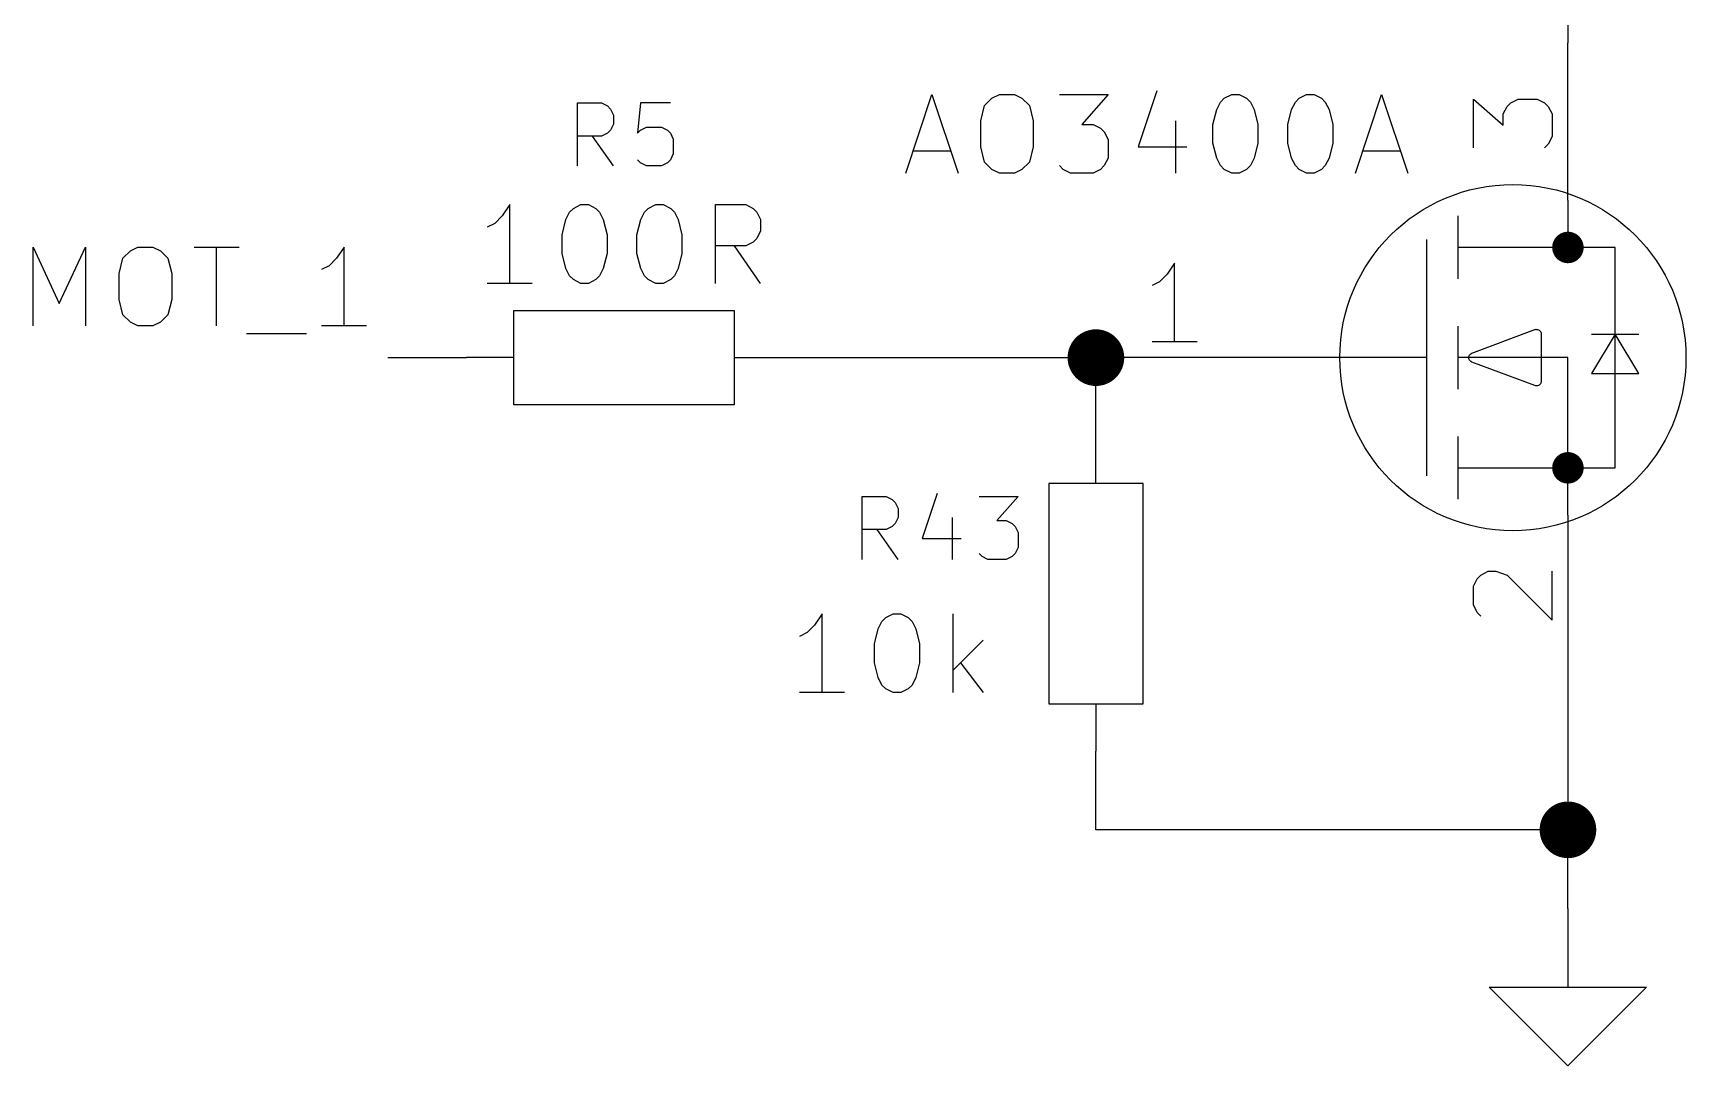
# Model space of a CAD drawing. Header units: inches. Extents: x 0.4 to 16.1, y -11.3 to -0.4.
# Drawn here: x 5.274 to 6.325, y -3.65 to -2.994 of the extents above; entities that cross this region are included whole.
import ezdxf

# ---------------------------------------------------------------- set-up
doc = ezdxf.new("R2010")
doc.units = ezdxf.units.IN
doc.header["$MEASUREMENT"] = 0
for name, color, linetype in [('GREENSIXTYFIVE', 129, 'CONTINUOUS'), ('LIGHTGREEN', 92, 'CONTINUOUS'), ('LIGHTRED', 12, 'CONTINUOUS'), ('RED', 14, 'CONTINUOUS'), ('REDSIX', 19, 'CONTINUOUS')]:
    doc.layers.add(name, color=color, linetype=linetype)

msp = doc.modelspace()

# ---------------------------------------------------------------- linework, layer by layer
at = {"layer": 'GREENSIXTYFIVE', "linetype": 'CONTINUOUS'}
for p, q in [((5.8291, -3.0828), (5.8458, -3.0328)), ((5.8291, -3.0828), (5.8458, -3.0328)), ((5.8458, -3.0328), (5.8625, -3.0828)), ((5.8458, -3.0328), (5.8625, -3.0828)), ((5.8791, -3.0399), (5.8839, -3.0352)), ((5.8791, -3.0399), (5.8839, -3.0352)), ((5.8839, -3.0352), (5.8887, -3.0328)), ((5.8839, -3.0352), (5.8887, -3.0328)), ((5.8887, -3.0328), (5.8982, -3.0328)), ((5.8887, -3.0328), (5.8982, -3.0328)), ((5.8982, -3.0328), (5.9029, -3.0352)), ((5.8982, -3.0328), (5.9029, -3.0352)), ((5.9029, -3.0352), (5.9077, -3.0399)), ((5.9029, -3.0352), (5.9077, -3.0399)), ((5.9268, -3.0328), (5.9577, -3.0328)), ((5.9268, -3.0328), (5.9577, -3.0328)), ((5.9577, -3.0328), (5.941, -3.0519)), ((5.9577, -3.0328), (5.941, -3.0519)), ((5.9887, -3.0304), (5.9768, -3.0661)), ((5.9887, -3.0304), (5.9768, -3.0661)), ((6.0291, -3.0376), (6.0315, -3.0352)), ((6.0291, -3.0376), (6.0315, -3.0352)), ((6.0315, -3.0352), (6.0363, -3.0328)), ((6.0315, -3.0352), (6.0363, -3.0328)), ((6.0363, -3.0328), (6.041, -3.0328)), ((6.0363, -3.0328), (6.041, -3.0328)), ((6.041, -3.0328), (6.0458, -3.0352)), ((6.041, -3.0328), (6.0458, -3.0352)), ((6.0458, -3.0352), (6.0482, -3.0376)), ((6.0458, -3.0352), (6.0482, -3.0376)), ((6.0768, -3.0376), (6.0791, -3.0352)), ((6.0768, -3.0376), (6.0791, -3.0352)), ((6.0791, -3.0352), (6.0839, -3.0328)), ((6.0791, -3.0352), (6.0839, -3.0328)), ((6.0839, -3.0328), (6.0887, -3.0328)), ((6.0839, -3.0328), (6.0887, -3.0328)), ((6.0887, -3.0328), (6.0934, -3.0352)), ((6.0887, -3.0328), (6.0934, -3.0352)), ((6.0934, -3.0352), (6.0958, -3.0376)), ((6.0934, -3.0352), (6.0958, -3.0376)), ((6.1149, -3.0828), (6.1315, -3.0328)), ((6.1149, -3.0828), (6.1315, -3.0328)), ((6.1315, -3.0328), (6.1482, -3.0828)), ((6.1315, -3.0328), (6.1482, -3.0828)), ((5.6205, -3.0782), (5.6205, -3.0382)), ((5.6205, -3.0382), (5.6357, -3.0382)), ((5.6357, -3.0382), (5.6395, -3.0401)), ((5.6395, -3.0401), (5.6414, -3.0421)), ((5.6414, -3.0421), (5.6433, -3.0459)), ((5.6433, -3.0459), (5.6433, -3.0516)), ((5.6605, -3.0382), (5.6586, -3.0573)), ((5.6795, -3.0382), (5.6605, -3.0382)), ((5.8768, -3.0495), (5.8791, -3.0399)), ((5.8768, -3.0495), (5.8791, -3.0399)), ((5.9077, -3.0399), (5.9101, -3.0495)), ((5.9077, -3.0399), (5.9101, -3.0495)), ((6.0244, -3.0519), (6.0268, -3.0423)), ((6.0244, -3.0519), (6.0268, -3.0423)), ((6.0268, -3.0423), (6.0291, -3.0376)), ((6.0268, -3.0423), (6.0291, -3.0376)), ((6.0482, -3.0376), (6.0506, -3.0423)), ((6.0482, -3.0376), (6.0506, -3.0423)), ((6.0506, -3.0423), (6.0529, -3.0519)), ((6.0506, -3.0423), (6.0529, -3.0519)), ((6.072, -3.0519), (6.0744, -3.0423)), ((6.072, -3.0519), (6.0744, -3.0423)), ((6.0744, -3.0423), (6.0768, -3.0376)), ((6.0744, -3.0423), (6.0768, -3.0376)), ((6.0958, -3.0376), (6.0982, -3.0423)), ((6.0958, -3.0376), (6.0982, -3.0423)), ((6.0982, -3.0423), (6.1006, -3.0519)), ((6.0982, -3.0423), (6.1006, -3.0519)), ((5.6414, -3.0554), (5.6395, -3.0573)), ((5.6433, -3.0516), (5.6414, -3.0554)), ((5.6586, -3.0573), (5.6605, -3.0554)), ((5.6605, -3.0554), (5.6643, -3.0535)), ((5.6643, -3.0535), (5.6738, -3.0535)), ((5.6738, -3.0535), (5.6776, -3.0554)), ((5.6776, -3.0554), (5.6795, -3.0573)), ((5.8768, -3.0661), (5.8768, -3.0495)), ((5.8768, -3.0661), (5.8768, -3.0495)), ((5.9101, -3.0495), (5.9101, -3.0661)), ((5.9101, -3.0495), (5.9101, -3.0661)), ((5.941, -3.0519), (5.9482, -3.0519)), ((5.941, -3.0519), (5.9482, -3.0519)), ((5.9482, -3.0519), (5.9529, -3.0542)), ((5.9482, -3.0519), (5.9529, -3.0542)), ((5.9529, -3.0542), (5.9553, -3.0566)), ((5.9529, -3.0542), (5.9553, -3.0566)), ((5.9553, -3.0566), (5.9577, -3.0614)), ((5.9553, -3.0566), (5.9577, -3.0614)), ((6.0006, -3.0495), (6.0006, -3.0828)), ((6.0006, -3.0495), (6.0006, -3.0828)), ((6.0244, -3.0638), (6.0244, -3.0519)), ((6.0244, -3.0638), (6.0244, -3.0519)), ((6.0529, -3.0519), (6.0529, -3.0638)), ((6.0529, -3.0519), (6.0529, -3.0638)), ((6.072, -3.0638), (6.072, -3.0519)), ((6.072, -3.0638), (6.072, -3.0519)), ((6.1006, -3.0519), (6.1006, -3.0638)), ((6.1006, -3.0519), (6.1006, -3.0638)), ((5.6357, -3.0592), (5.6205, -3.0592)), ((5.6433, -3.0782), (5.63, -3.0592)), ((5.6395, -3.0573), (5.6357, -3.0592)), ((5.6795, -3.0573), (5.6814, -3.0611)), ((5.6814, -3.0611), (5.6814, -3.0706)), ((5.8791, -3.0757), (5.8768, -3.0661)), ((5.8791, -3.0757), (5.8768, -3.0661)), ((5.9101, -3.0661), (5.9077, -3.0757)), ((5.9101, -3.0661), (5.9077, -3.0757)), ((5.9577, -3.0614), (5.9577, -3.0733)), ((5.9577, -3.0614), (5.9577, -3.0733)), ((5.9768, -3.0661), (6.0077, -3.0661)), ((5.9768, -3.0661), (6.0077, -3.0661)), ((6.0268, -3.0733), (6.0244, -3.0638)), ((6.0268, -3.0733), (6.0244, -3.0638)), ((6.0529, -3.0638), (6.0506, -3.0733)), ((6.0529, -3.0638), (6.0506, -3.0733)), ((6.0744, -3.0733), (6.072, -3.0638)), ((6.0744, -3.0733), (6.072, -3.0638)), ((6.1006, -3.0638), (6.0982, -3.0733)), ((6.1006, -3.0638), (6.0982, -3.0733)), ((5.6605, -3.0763), (5.6586, -3.0744)), ((5.6643, -3.0782), (5.6605, -3.0763)), ((5.6776, -3.0763), (5.6738, -3.0782)), ((5.6795, -3.0744), (5.6776, -3.0763)), ((5.6814, -3.0706), (5.6795, -3.0744)), ((5.8339, -3.0685), (5.8577, -3.0685)), ((5.8339, -3.0685), (5.8577, -3.0685)), ((5.8839, -3.0804), (5.8791, -3.0757)), ((5.8839, -3.0804), (5.8791, -3.0757)), ((5.9077, -3.0757), (5.9029, -3.0804)), ((5.9077, -3.0757), (5.9029, -3.0804)), ((5.9291, -3.0804), (5.9268, -3.078)), ((5.9291, -3.0804), (5.9268, -3.078)), ((5.9553, -3.078), (5.9529, -3.0804)), ((5.9553, -3.078), (5.9529, -3.0804)), ((5.9577, -3.0733), (5.9553, -3.078)), ((5.9577, -3.0733), (5.9553, -3.078)), ((6.0291, -3.078), (6.0268, -3.0733)), ((6.0291, -3.078), (6.0268, -3.0733)), ((6.0315, -3.0804), (6.0291, -3.078)), ((6.0315, -3.0804), (6.0291, -3.078)), ((6.0482, -3.078), (6.0458, -3.0804)), ((6.0482, -3.078), (6.0458, -3.0804)), ((6.0506, -3.0733), (6.0482, -3.078)), ((6.0506, -3.0733), (6.0482, -3.078)), ((6.0768, -3.078), (6.0744, -3.0733)), ((6.0768, -3.078), (6.0744, -3.0733)), ((6.0791, -3.0804), (6.0768, -3.078)), ((6.0791, -3.0804), (6.0768, -3.078)), ((6.0958, -3.078), (6.0934, -3.0804)), ((6.0958, -3.078), (6.0934, -3.0804)), ((6.0982, -3.0733), (6.0958, -3.078)), ((6.0982, -3.0733), (6.0958, -3.078)), ((6.1196, -3.0685), (6.1434, -3.0685)), ((6.1196, -3.0685), (6.1434, -3.0685)), ((5.6738, -3.0782), (5.6643, -3.0782)), ((5.8887, -3.0828), (5.8839, -3.0804)), ((5.8887, -3.0828), (5.8839, -3.0804)), ((5.8982, -3.0828), (5.8887, -3.0828)), ((5.8982, -3.0828), (5.8887, -3.0828)), ((5.9029, -3.0804), (5.8982, -3.0828)), ((5.9029, -3.0804), (5.8982, -3.0828)), ((5.9339, -3.0828), (5.9291, -3.0804)), ((5.9339, -3.0828), (5.9291, -3.0804)), ((5.9482, -3.0828), (5.9339, -3.0828)), ((5.9482, -3.0828), (5.9339, -3.0828)), ((5.9529, -3.0804), (5.9482, -3.0828)), ((5.9529, -3.0804), (5.9482, -3.0828)), ((6.0363, -3.0828), (6.0315, -3.0804)), ((6.0363, -3.0828), (6.0315, -3.0804)), ((6.041, -3.0828), (6.0363, -3.0828)), ((6.041, -3.0828), (6.0363, -3.0828)), ((6.0458, -3.0804), (6.041, -3.0828)), ((6.0458, -3.0804), (6.041, -3.0828)), ((6.0839, -3.0828), (6.0791, -3.0804)), ((6.0839, -3.0828), (6.0791, -3.0804)), ((6.0887, -3.0828), (6.0839, -3.0828)), ((6.0887, -3.0828), (6.0839, -3.0828)), ((6.0934, -3.0804), (6.0887, -3.0828)), ((6.0934, -3.0804), (6.0887, -3.0828)), ((5.5774, -3.1028), (5.5726, -3.1099)), ((5.5774, -3.1528), (5.5774, -3.1028)), ((5.6131, -3.1123), (5.6155, -3.1076)), ((5.6155, -3.1076), (5.6179, -3.1052)), ((5.6179, -3.1052), (5.6226, -3.1028)), ((5.6226, -3.1028), (5.6274, -3.1028)), ((5.6274, -3.1028), (5.6321, -3.1052)), ((5.6321, -3.1052), (5.6345, -3.1076)), ((5.6345, -3.1076), (5.6369, -3.1123)), ((5.6607, -3.1123), (5.6631, -3.1076)), ((5.6631, -3.1076), (5.6655, -3.1052)), ((5.6655, -3.1052), (5.6702, -3.1028)), ((5.6702, -3.1028), (5.675, -3.1028)), ((5.675, -3.1028), (5.6798, -3.1052)), ((5.6798, -3.1052), (5.6821, -3.1076)), ((5.6821, -3.1076), (5.6845, -3.1123)), ((5.7083, -3.1528), (5.7083, -3.1028)), ((5.7083, -3.1028), (5.7274, -3.1028)), ((5.7274, -3.1028), (5.7321, -3.1052)), ((5.7321, -3.1052), (5.7345, -3.1076)), ((5.7345, -3.1076), (5.7369, -3.1123)), ((5.5679, -3.1147), (5.5631, -3.1171)), ((5.5726, -3.1099), (5.5679, -3.1147)), ((5.6107, -3.1219), (5.6131, -3.1123)), ((5.6369, -3.1123), (5.6393, -3.1219)), ((5.6583, -3.1219), (5.6607, -3.1123)), ((5.6845, -3.1123), (5.6869, -3.1219)), ((5.7369, -3.1195), (5.7345, -3.1242)), ((5.7369, -3.1123), (5.7369, -3.1195)), ((5.6107, -3.1338), (5.6107, -3.1219)), ((5.6393, -3.1219), (5.6393, -3.1338)), ((5.6583, -3.1338), (5.6583, -3.1219)), ((5.6869, -3.1219), (5.6869, -3.1338)), ((5.7274, -3.129), (5.7083, -3.129)), ((5.7369, -3.1528), (5.7202, -3.129)), ((5.7321, -3.1266), (5.7274, -3.129)), ((5.7345, -3.1242), (5.7321, -3.1266)), ((5.6131, -3.1433), (5.6107, -3.1338)), ((5.6393, -3.1338), (5.6369, -3.1433)), ((5.6607, -3.1433), (5.6583, -3.1338)), ((5.6869, -3.1338), (5.6845, -3.1433)), ((5.6155, -3.148), (5.6131, -3.1433)), ((5.6179, -3.1504), (5.6155, -3.148)), ((5.6226, -3.1528), (5.6179, -3.1504)), ((5.6321, -3.1504), (5.6274, -3.1528)), ((5.6345, -3.148), (5.6321, -3.1504)), ((5.6369, -3.1433), (5.6345, -3.148)), ((5.6631, -3.148), (5.6607, -3.1433)), ((5.6655, -3.1504), (5.6631, -3.148)), ((5.6702, -3.1528), (5.6655, -3.1504)), ((5.6798, -3.1504), (5.675, -3.1528)), ((5.6821, -3.148), (5.6798, -3.1504)), ((5.6845, -3.1433), (5.6821, -3.148)), ((5.5917, -3.1528), (5.5631, -3.1528)), ((5.6274, -3.1528), (5.6226, -3.1528)), ((5.675, -3.1528), (5.6702, -3.1528)), ((5.849, -3.2863), (5.8395, -3.3149)), ((5.849, -3.2863), (5.8395, -3.3149)), ((5.8014, -3.3282), (5.8014, -3.2882)), ((5.8014, -3.2882), (5.8167, -3.2882)), ((5.8014, -3.3282), (5.8014, -3.2882)), ((5.8014, -3.2882), (5.8167, -3.2882)), ((5.8167, -3.2882), (5.8205, -3.2901)), ((5.8167, -3.2882), (5.8205, -3.2901)), ((5.8205, -3.2901), (5.8224, -3.2921)), ((5.8205, -3.2901), (5.8224, -3.2921)), ((5.8224, -3.2921), (5.8243, -3.2959)), ((5.8224, -3.2921), (5.8243, -3.2959)), ((5.8243, -3.2959), (5.8243, -3.3016)), ((5.8243, -3.2959), (5.8243, -3.3016)), ((5.8757, -3.2882), (5.9005, -3.2882)), ((5.8757, -3.2882), (5.9005, -3.2882)), ((5.9005, -3.2882), (5.8871, -3.3035)), ((5.9005, -3.2882), (5.8871, -3.3035)), ((5.8167, -3.3092), (5.8014, -3.3092)), ((5.8167, -3.3092), (5.8014, -3.3092)), ((5.8243, -3.3282), (5.811, -3.3092)), ((5.8243, -3.3282), (5.811, -3.3092)), ((5.8205, -3.3073), (5.8167, -3.3092)), ((5.8205, -3.3073), (5.8167, -3.3092)), ((5.8224, -3.3054), (5.8205, -3.3073)), ((5.8224, -3.3054), (5.8205, -3.3073)), ((5.8243, -3.3016), (5.8224, -3.3054)), ((5.8243, -3.3016), (5.8224, -3.3054)), ((5.8586, -3.3016), (5.8586, -3.3282)), ((5.8586, -3.3016), (5.8586, -3.3282)), ((5.8871, -3.3035), (5.8929, -3.3035)), ((5.8871, -3.3035), (5.8929, -3.3035)), ((5.8929, -3.3035), (5.8967, -3.3054)), ((5.8929, -3.3035), (5.8967, -3.3054)), ((5.8967, -3.3054), (5.8986, -3.3073)), ((5.8967, -3.3054), (5.8986, -3.3073)), ((5.8986, -3.3073), (5.9005, -3.3111)), ((5.8986, -3.3073), (5.9005, -3.3111)), ((5.8395, -3.3149), (5.8643, -3.3149)), ((5.8395, -3.3149), (5.8643, -3.3149)), ((5.9005, -3.3111), (5.9005, -3.3206)), ((5.9005, -3.3111), (5.9005, -3.3206)), ((5.8776, -3.3263), (5.8757, -3.3244)), ((5.8776, -3.3263), (5.8757, -3.3244)), ((5.8814, -3.3282), (5.8776, -3.3263)), ((5.8814, -3.3282), (5.8776, -3.3263)), ((5.8929, -3.3282), (5.8814, -3.3282)), ((5.8929, -3.3282), (5.8814, -3.3282)), ((5.8967, -3.3263), (5.8929, -3.3282)), ((5.8967, -3.3263), (5.8929, -3.3282)), ((5.8986, -3.3244), (5.8967, -3.3263)), ((5.8986, -3.3244), (5.8967, -3.3263)), ((5.9005, -3.3206), (5.8986, -3.3244)), ((5.9005, -3.3206), (5.8986, -3.3244)), ((5.7712, -3.3699), (5.7664, -3.3747)), ((5.7712, -3.3699), (5.7664, -3.3747)), ((5.776, -3.3628), (5.7712, -3.3699)), ((5.776, -3.3628), (5.7712, -3.3699)), ((5.776, -3.4128), (5.776, -3.3628)), ((5.776, -3.4128), (5.776, -3.3628)), ((5.8117, -3.3723), (5.814, -3.3676)), ((5.8117, -3.3723), (5.814, -3.3676)), ((5.814, -3.3676), (5.8164, -3.3652)), ((5.814, -3.3676), (5.8164, -3.3652)), ((5.8164, -3.3652), (5.8212, -3.3628)), ((5.8164, -3.3652), (5.8212, -3.3628)), ((5.8212, -3.3628), (5.826, -3.3628)), ((5.8212, -3.3628), (5.826, -3.3628)), ((5.826, -3.3628), (5.8307, -3.3652)), ((5.826, -3.3628), (5.8307, -3.3652)), ((5.8307, -3.3652), (5.8331, -3.3676)), ((5.8307, -3.3652), (5.8331, -3.3676)), ((5.8331, -3.3676), (5.8355, -3.3723)), ((5.8331, -3.3676), (5.8355, -3.3723)), ((5.8593, -3.4128), (5.8593, -3.3628)), ((5.8593, -3.4128), (5.8593, -3.3628)), ((5.7664, -3.3747), (5.7617, -3.3771)), ((5.7664, -3.3747), (5.7617, -3.3771)), ((5.8093, -3.3819), (5.8117, -3.3723)), ((5.8093, -3.3819), (5.8117, -3.3723)), ((5.8093, -3.3938), (5.8093, -3.3819)), ((5.8093, -3.3938), (5.8093, -3.3819)), ((5.8355, -3.3723), (5.8379, -3.3819)), ((5.8355, -3.3723), (5.8379, -3.3819)), ((5.8379, -3.3819), (5.8379, -3.3938)), ((5.8379, -3.3819), (5.8379, -3.3938)), ((5.8783, -3.3795), (5.8593, -3.3985)), ((5.8783, -3.3795), (5.8593, -3.3985)), ((5.8117, -3.4033), (5.8093, -3.3938)), ((5.8117, -3.4033), (5.8093, -3.3938)), ((5.814, -3.408), (5.8117, -3.4033)), ((5.814, -3.408), (5.8117, -3.4033)), ((5.8355, -3.4033), (5.8331, -3.408)), ((5.8355, -3.4033), (5.8331, -3.408)), ((5.8379, -3.3938), (5.8355, -3.4033)), ((5.8379, -3.3938), (5.8355, -3.4033)), ((5.864, -3.3938), (5.8783, -3.4128)), ((5.864, -3.3938), (5.8783, -3.4128)), ((5.7902, -3.4128), (5.7617, -3.4128)), ((5.7902, -3.4128), (5.7617, -3.4128)), ((5.8164, -3.4104), (5.814, -3.408)), ((5.8164, -3.4104), (5.814, -3.408)), ((5.8212, -3.4128), (5.8164, -3.4104)), ((5.8212, -3.4128), (5.8164, -3.4104)), ((5.826, -3.4128), (5.8212, -3.4128)), ((5.826, -3.4128), (5.8212, -3.4128)), ((5.8307, -3.4104), (5.826, -3.4128)), ((5.8307, -3.4104), (5.826, -3.4128)), ((5.8331, -3.408), (5.8307, -3.4104)), ((5.8331, -3.408), (5.8307, -3.4104))]:
    msp.add_line(p, q, dxfattribs=at)
at = {"layer": 'LIGHTGREEN', "linetype": 'CONTINUOUS'}
for p, q in [((6.25, -2.9), (6.25, -3)), ((5.5, -3.2), (5.55, -3.2)), ((5.75, -3.2), (5.95, -3.2)), ((5.95, -3.25), (5.95, -3.2)), ((6.25, -3.4), (6.25, -3.5)), ((5.95, -3.5), (5.95, -3.45)), ((6.25, -3.5), (5.95, -3.5)), ((6.25, -3.55), (6.25, -3.5))]:
    msp.add_line(p, q, dxfattribs=at)
at = {"layer": 'LIGHTGREEN', "const_width": 0.018}
for points in [[(5.941, -3.2, 1), (5.959, -3.2, 1)], [(6.241, -3.5, 1), (6.259, -3.5, 1)]]:
    msp.add_lwpolyline(points, format="xyb", close=True, dxfattribs=at)
at = {"layer": 'LIGHTRED', "linetype": 'CONTINUOUS'}
for p, q in [((6.1899, -3.0667), (6.1899, -3.0357)), ((6.1899, -3.0357), (6.2089, -3.0524)), ((6.1899, -3.0667), (6.1899, -3.0357)), ((6.1899, -3.0357), (6.2089, -3.0524)), ((6.2137, -3.0381), (6.2184, -3.0357)), ((6.2137, -3.0381), (6.2184, -3.0357)), ((6.2184, -3.0357), (6.2304, -3.0357)), ((6.2184, -3.0357), (6.2304, -3.0357)), ((6.2304, -3.0357), (6.2351, -3.0381)), ((6.2304, -3.0357), (6.2351, -3.0381)), ((6.2089, -3.0452), (6.2113, -3.0405)), ((6.2089, -3.0452), (6.2113, -3.0405)), ((6.2089, -3.0524), (6.2089, -3.0452)), ((6.2089, -3.0524), (6.2089, -3.0452)), ((6.2113, -3.0405), (6.2137, -3.0381)), ((6.2113, -3.0405), (6.2137, -3.0381)), ((6.2351, -3.0381), (6.2375, -3.0405)), ((6.2351, -3.0381), (6.2375, -3.0405)), ((6.2375, -3.0405), (6.2399, -3.0452)), ((6.2375, -3.0405), (6.2399, -3.0452)), ((6.2399, -3.0452), (6.2399, -3.0595)), ((6.2399, -3.0452), (6.2399, -3.0595)), ((6.2375, -3.0643), (6.2351, -3.0667)), ((6.2375, -3.0643), (6.2351, -3.0667)), ((6.2399, -3.0595), (6.2375, -3.0643)), ((6.2399, -3.0595), (6.2375, -3.0643)), ((6, -3.1399), (5.9952, -3.147)), ((6, -3.1399), (5.9952, -3.147)), ((6, -3.1899), (6, -3.1399)), ((6, -3.1899), (6, -3.1399)), ((5.9952, -3.147), (5.9905, -3.1518)), ((5.9952, -3.147), (5.9905, -3.1518)), ((5.9905, -3.1518), (5.9857, -3.1542)), ((5.9905, -3.1518), (5.9857, -3.1542)), ((6.0143, -3.1899), (5.9857, -3.1899)), ((6.0143, -3.1899), (5.9857, -3.1899)), ((6.1899, -3.3452), (6.1923, -3.3405)), ((6.1899, -3.3452), (6.1923, -3.3405)), ((6.1923, -3.3405), (6.1946, -3.3381)), ((6.1923, -3.3405), (6.1946, -3.3381)), ((6.1946, -3.3381), (6.1994, -3.3357)), ((6.1946, -3.3381), (6.1994, -3.3357)), ((6.1994, -3.3357), (6.2042, -3.3357)), ((6.1994, -3.3357), (6.2042, -3.3357)), ((6.2042, -3.3357), (6.2113, -3.3381)), ((6.2042, -3.3357), (6.2113, -3.3381)), ((6.2113, -3.3381), (6.2399, -3.3667)), ((6.2113, -3.3381), (6.2399, -3.3667)), ((6.2399, -3.3667), (6.2399, -3.3357)), ((6.2399, -3.3667), (6.2399, -3.3357)), ((6.1899, -3.3571), (6.1899, -3.3452)), ((6.1899, -3.3571), (6.1899, -3.3452)), ((6.1923, -3.3619), (6.1899, -3.3571)), ((6.1923, -3.3619), (6.1899, -3.3571)), ((6.1946, -3.3643), (6.1923, -3.3619)), ((6.1946, -3.3643), (6.1923, -3.3619))]:
    msp.add_line(p, q, dxfattribs=at)
at = {"layer": 'RED', "linetype": 'CONTINUOUS'}
for p, q in [((6.25, -3.1), (6.25, -3)), ((6.25, -3.1), (6.25, -3)), ((6.25, -3.1), (6.25, -3.13)), ((6.18, -3.11), (6.18, -3.15)), ((6.16, -3.125), (6.16, -3.275)), ((6.28, -3.13), (6.18, -3.13)), ((6.28, -3.27), (6.28, -3.13)), ((5.58, -3.23), (5.58, -3.17)), ((5.58, -3.17), (5.72, -3.17)), ((5.72, -3.17), (5.72, -3.23)), ((6.18, -3.18), (6.18, -3.22)), ((6.1889, -3.1972), (6.2289, -3.1822)), ((6.2289, -3.1822), (6.2294, -3.1821)), ((6.2294, -3.1821), (6.2295, -3.182)), ((6.2294, -3.1821), (6.2294, -3.1821)), ((6.2294, -3.1821), (6.2294, -3.1821)), ((6.2295, -3.182), (6.2301, -3.1821)), ((6.2301, -3.1821), (6.2306, -3.1821)), ((6.2306, -3.1821), (6.2306, -3.1821)), ((6.2306, -3.1821), (6.2307, -3.1821)), ((6.2307, -3.1821), (6.2312, -3.1823)), ((6.2312, -3.1823), (6.2317, -3.1825)), ((6.2317, -3.1825), (6.2317, -3.1825)), ((6.2317, -3.1825), (6.2318, -3.1826)), ((6.2318, -3.1826), (6.2321, -3.183)), ((6.2321, -3.183), (6.2325, -3.1833)), ((6.2325, -3.1833), (6.2325, -3.1834)), ((6.2325, -3.1834), (6.2325, -3.1834)), ((6.2325, -3.1834), (6.2327, -3.1839)), ((6.2327, -3.1839), (6.2329, -3.1844)), ((6.2329, -3.1844), (6.2329, -3.1845)), ((6.2329, -3.1845), (6.233, -3.1845)), ((6.233, -3.1845), (6.233, -3.1846)), ((6.233, -3.1846), (6.233, -3.185)), ((6.233, -3.185), (6.233, -3.215)), ((6.265, -3.185), (6.295, -3.185)), ((6.28, -3.185), (6.265, -3.21)), ((6.295, -3.21), (6.28, -3.185)), ((5.58, -3.2), (5.55, -3.2)), ((5.72, -3.2), (5.75, -3.2)), ((6.05, -3.2), (5.95, -3.2)), ((6.05, -3.2), (5.95, -3.2)), ((6.16, -3.2), (6.05, -3.2)), ((6.25, -3.2), (6.18, -3.2)), ((6.187, -3.1995), (6.1871, -3.1994)), ((6.1871, -3.2), (6.187, -3.1995)), ((6.187, -3.2005), (6.1871, -3.2)), ((6.1871, -3.2006), (6.187, -3.2005)), ((6.1871, -3.1993), (6.1873, -3.1989)), ((6.1871, -3.1994), (6.1871, -3.1993)), ((6.1871, -3.2007), (6.1871, -3.2006)), ((6.1873, -3.2011), (6.1871, -3.2007)), ((6.1873, -3.1989), (6.1875, -3.1984)), ((6.1875, -3.2016), (6.1873, -3.2011)), ((6.1875, -3.1983), (6.1876, -3.1982)), ((6.1875, -3.1984), (6.1875, -3.1983)), ((6.1876, -3.2018), (6.1875, -3.2016)), ((6.1875, -3.2016), (6.1875, -3.2016)), ((6.1876, -3.1982), (6.1879, -3.1979)), ((6.1879, -3.2021), (6.1876, -3.2018)), ((6.1879, -3.1979), (6.1882, -3.1976)), ((6.1882, -3.2024), (6.1879, -3.2021)), ((6.1882, -3.1976), (6.1883, -3.1975)), ((6.1883, -3.2025), (6.1882, -3.2024)), ((6.1883, -3.1975), (6.1884, -3.1975)), ((6.1884, -3.2025), (6.1883, -3.2025)), ((6.1884, -3.1975), (6.1889, -3.1972)), ((6.1889, -3.2028), (6.1884, -3.2025)), ((6.2289, -3.2178), (6.1889, -3.2028)), ((6.25, -3.3), (6.25, -3.2)), ((6.265, -3.21), (6.295, -3.21)), ((6.2294, -3.2179), (6.2289, -3.2178)), ((6.2295, -3.218), (6.2294, -3.2179)), ((6.2294, -3.2179), (6.2294, -3.2179)), ((6.2294, -3.2179), (6.2294, -3.2179)), ((6.2301, -3.2179), (6.2295, -3.218)), ((6.2306, -3.2179), (6.2301, -3.2179)), ((6.2307, -3.2179), (6.2306, -3.2179)), ((6.2306, -3.2179), (6.2306, -3.2179)), ((6.2312, -3.2177), (6.2307, -3.2179)), ((6.2317, -3.2175), (6.2312, -3.2177)), ((6.2318, -3.2174), (6.2317, -3.2175)), ((6.2317, -3.2175), (6.2317, -3.2175)), ((6.2321, -3.217), (6.2318, -3.2174)), ((6.2325, -3.2167), (6.2321, -3.217)), ((6.2327, -3.2161), (6.2325, -3.2166)), ((6.2325, -3.2166), (6.2325, -3.2166)), ((6.2325, -3.2166), (6.2325, -3.2167)), ((6.2329, -3.2156), (6.2327, -3.2161)), ((6.233, -3.2155), (6.2329, -3.2155)), ((6.2329, -3.2155), (6.2329, -3.2156)), ((6.233, -3.215), (6.233, -3.2154)), ((6.233, -3.2154), (6.233, -3.2155)), ((5.72, -3.23), (5.58, -3.23)), ((5.95, -3.28), (5.95, -3.25)), ((5.95, -3.28), (5.95, -3.25)), ((6.18, -3.25), (6.18, -3.29)), ((6.18, -3.27), (6.28, -3.27)), ((5.92, -3.28), (5.92, -3.42)), ((5.98, -3.28), (5.92, -3.28)), ((5.98, -3.42), (5.98, -3.28)), ((6.25, -3.3), (6.25, -3.4)), ((6.25, -3.3), (6.25, -3.4)), ((5.92, -3.42), (5.98, -3.42)), ((5.95, -3.42), (5.95, -3.45)), ((5.95, -3.42), (5.95, -3.45)), ((6.25, -3.55), (6.25, -3.6)), ((6.25, -3.65), (6.2, -3.6)), ((6.2, -3.6), (6.25, -3.6)), ((6.25, -3.6), (6.3, -3.6)), ((6.3, -3.6), (6.25, -3.65))]:
    msp.add_line(p, q, dxfattribs=at)
at = {"layer": 'RED', "const_width": 0.01}
for points in [[(6.245, -3.13, 1), (6.255, -3.13, 1)], [(6.245, -3.27, 1), (6.255, -3.27, 1)]]:
    msp.add_lwpolyline(points, format="xyb", close=True, dxfattribs=at)
at = {"layer": 'RED'}
msp.add_circle((6.215, -3.2), 0.11, dxfattribs=at)
at = {"layer": 'REDSIX', "linetype": 'CONTINUOUS'}
for p, q in [((5.2745, -3.1798), (5.2745, -3.1298)), ((5.2745, -3.1298), (5.2911, -3.1655)), ((5.2911, -3.1655), (5.3078, -3.1298)), ((5.3078, -3.1298), (5.3078, -3.1798)), ((5.3364, -3.1322), (5.3411, -3.1298)), ((5.3411, -3.1298), (5.3506, -3.1298)), ((5.3506, -3.1298), (5.3554, -3.1322)), ((5.3768, -3.1298), (5.4054, -3.1298)), ((5.3911, -3.1798), (5.3911, -3.1298)), ((5.4721, -3.1298), (5.4673, -3.1369)), ((5.4721, -3.1798), (5.4721, -3.1298)), ((5.3292, -3.1465), (5.3316, -3.1369)), ((5.3316, -3.1369), (5.3364, -3.1322)), ((5.3554, -3.1322), (5.3602, -3.1369)), ((5.3602, -3.1369), (5.3626, -3.1465)), ((5.4673, -3.1369), (5.4626, -3.1417)), ((5.3292, -3.1631), (5.3292, -3.1465)), ((5.3626, -3.1465), (5.3626, -3.1631)), ((5.4626, -3.1417), (5.4578, -3.1441)), ((5.3316, -3.1727), (5.3292, -3.1631)), ((5.3626, -3.1631), (5.3602, -3.1727)), ((5.3364, -3.1774), (5.3316, -3.1727)), ((5.3411, -3.1798), (5.3364, -3.1774)), ((5.3506, -3.1798), (5.3411, -3.1798)), ((5.3554, -3.1774), (5.3506, -3.1798)), ((5.3602, -3.1727), (5.3554, -3.1774)), ((5.4864, -3.1798), (5.4578, -3.1798)), ((5.4102, -3.1846), (5.4483, -3.1846))]:
    msp.add_line(p, q, dxfattribs=at)

doc.saveas('drawing.dxf')
